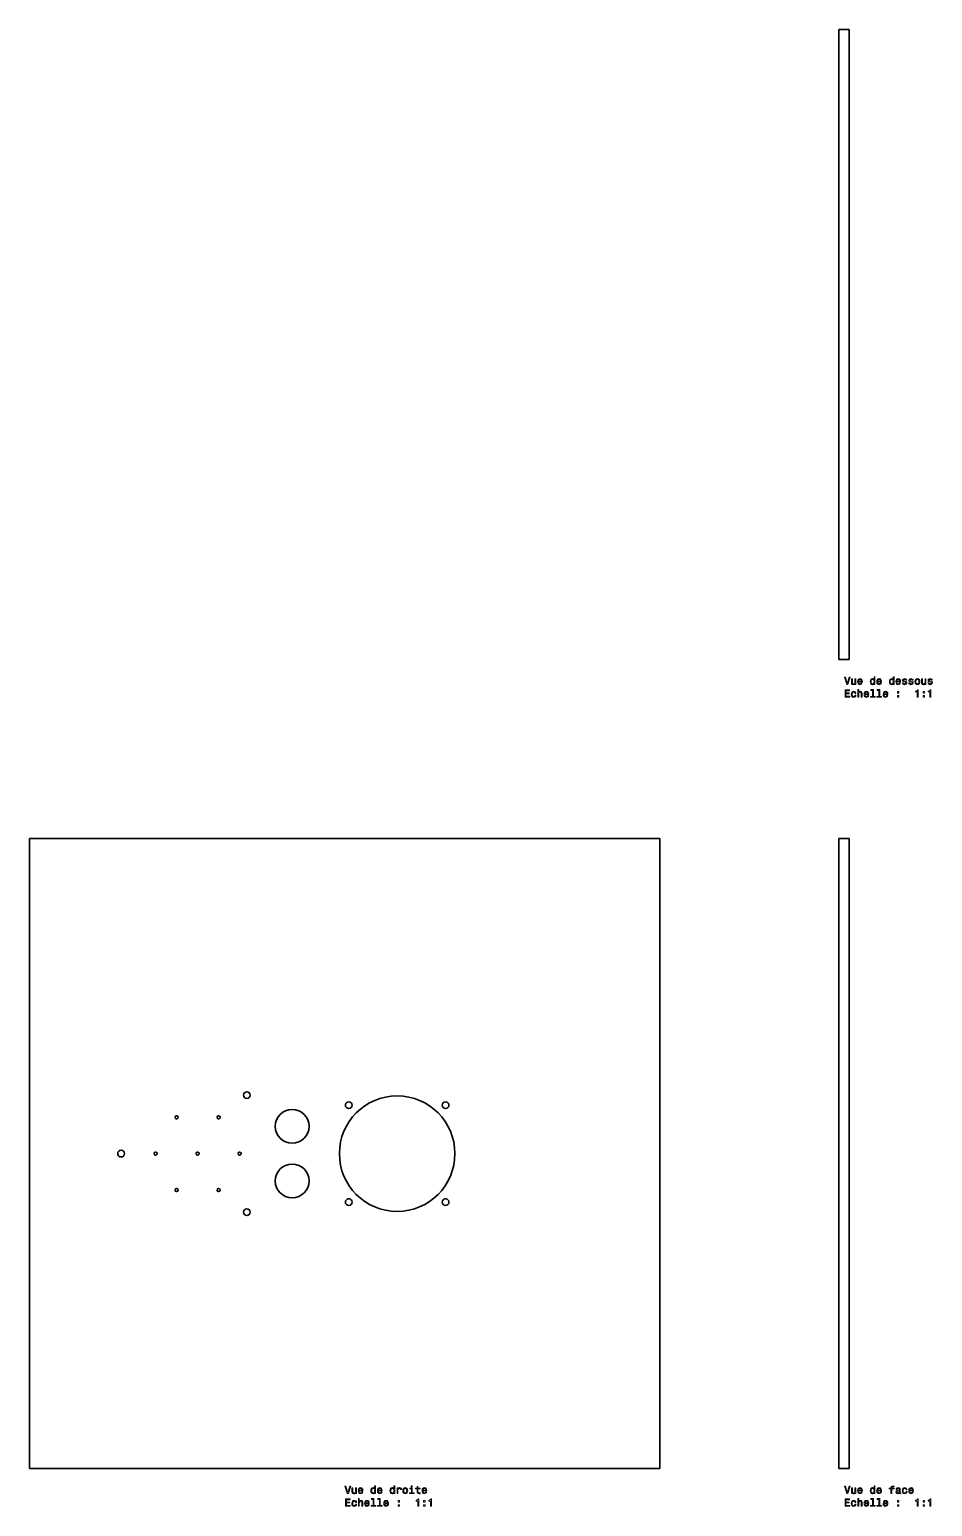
# Model space of a CAD drawing. Extents: x 207 to 637, y 253 to 956.
import ezdxf

# ---------------------------------------------------------------- set-up
doc = ezdxf.new("R2010")
doc.units = 0

msp = doc.modelspace()

# ---------------------------------------------------------------- linework, layer by layer
at = {"color": 7, "lineweight": 35}
for p, q in [((592, 955.74), (592, 655.74)), ((597, 955.74), (597, 655.74)), ((506.76, 570.5), (206.76, 570.5)), ((206.76, 270.5), (206.76, 570.5)), ((506.76, 570.5), (506.76, 270.5)), ((592, 270.5), (592, 570.5)), ((597, 270.5), (597, 570.5)), ((206.76, 270.5), (506.76, 270.5))]:
    msp.add_line(p, q, dxfattribs=at)
at = {"color": 7, "lineweight": 35, "ltscale": 0.125}
for p, q in [((592, 955.74), (597, 955.74)), ((592, 655.74), (597, 655.74)), ((592, 570.5), (597, 570.5)), ((592, 270.5), (597, 270.5))]:
    msp.add_line(p, q, dxfattribs=at)
at = {"color": 7, "lineweight": 13}
for points in [[(596.9, 647.39), (596.02, 644.41), (595.12, 647.39), (594.64, 647.39), (595.77, 643.88), (596.27, 643.88), (597.37, 647.39)], [(608.78, 644.3), (608.78, 643.88), (609.23, 643.88), (609.23, 647.5), (608.79, 647.5), (608.79, 646.18), (608.45, 646.56), (608.24, 646.65), (608.01, 646.69), (607.58, 646.59), (607.24, 646.3), (607.03, 645.85), (606.95, 645.24), (607.03, 644.63), (607.24, 644.17), (607.58, 643.88), (608.01, 643.79), (608.24, 643.82), (608.45, 643.91)], [(617.89, 644.3), (617.89, 643.88), (618.33, 643.88), (618.33, 647.5), (617.9, 647.5), (617.9, 646.18), (617.56, 646.56), (617.35, 646.65), (617.11, 646.69), (616.69, 646.59), (616.35, 646.3), (616.14, 645.85), (616.06, 645.24), (616.14, 644.63), (616.35, 644.17), (616.69, 643.88), (617.11, 643.79), (617.35, 643.82), (617.56, 643.91)], [(594.96, 637.84), (597.18, 637.84), (597.18, 638.26), (595.42, 638.26), (595.42, 639.45), (596.99, 639.45), (596.99, 639.86), (595.42, 639.86), (595.42, 640.91), (597.14, 640.91), (597.14, 641.34), (594.96, 641.34)], [(599.73, 639.65), (600.17, 639.65), (600.08, 640.05), (599.87, 640.37), (599.53, 640.56), (599.09, 640.64), (598.61, 640.54), (598.24, 640.26), (598.01, 639.8), (597.92, 639.18), (598, 638.57), (598.23, 638.12), (598.59, 637.84), (599.07, 637.74), (599.51, 637.82), (599.85, 638.03), (600.08, 638.36), (600.18, 638.8), (599.76, 638.8), (599.68, 638.52), (599.54, 638.31), (599.34, 638.18), (599.09, 638.14), (598.78, 638.2), (598.56, 638.41), (598.42, 638.73), (598.38, 639.2), (598.42, 639.65), (598.56, 639.98), (598.79, 640.18), (599.09, 640.25), (599.35, 640.21), (599.55, 640.09), (599.68, 639.9)], [(600.1, 646.59), (599.65, 646.59), (599.65, 645.03), (599.6, 644.67), (599.46, 644.4), (599.23, 644.24), (598.93, 644.19), (598.7, 644.23), (598.54, 644.35), (598.46, 644.56), (598.44, 644.85), (598.44, 646.59), (597.99, 646.59), (597.99, 644.81), (598.01, 644.45), (598.11, 644.16), (598.4, 643.88), (598.87, 643.79), (599.12, 643.82), (599.34, 643.91), (599.52, 644.07), (599.67, 644.3), (599.67, 643.88), (600.1, 643.88)], [(601.43, 645.11), (603.21, 645.11), (603.21, 645.32), (603.13, 645.9), (602.91, 646.33), (602.56, 646.59), (602.09, 646.69), (601.63, 646.59), (601.28, 646.3), (601.05, 645.85), (600.97, 645.24), (601.05, 644.62), (601.27, 644.17), (601.62, 643.88), (602.07, 643.79), (602.47, 643.85), (602.79, 644.02), (603.03, 644.3), (603.16, 644.66), (602.73, 644.66), (602.63, 644.46), (602.5, 644.31), (602.13, 644.19), (601.84, 644.24), (601.63, 644.42), (601.48, 644.71), (601.43, 645.09)], [(601.05, 637.84), (601.49, 637.84), (601.49, 639.4), (601.54, 639.76), (601.68, 640.02), (601.91, 640.18), (602.21, 640.24), (602.45, 640.19), (602.6, 640.06), (602.68, 639.83), (602.71, 639.53), (602.71, 637.84), (603.15, 637.84), (603.15, 639.62), (603.13, 639.97), (603.04, 640.27), (602.74, 640.54), (602.28, 640.64), (602.02, 640.61), (601.81, 640.51), (601.63, 640.36), (601.49, 640.15), (601.49, 641.46), (601.05, 641.46)], [(601.43, 645.48), (601.49, 645.83), (601.63, 646.09), (601.83, 646.24), (602.11, 646.3), (602.37, 646.24), (602.58, 646.09), (602.71, 645.83), (602.75, 645.48)], [(604.47, 639.06), (606.25, 639.06), (606.25, 639.27), (606.17, 639.85), (605.95, 640.28), (605.6, 640.54), (605.13, 640.64), (604.67, 640.54), (604.31, 640.26), (604.09, 639.8), (604.01, 639.19), (604.08, 638.57), (604.31, 638.12), (604.66, 637.84), (605.11, 637.74), (605.5, 637.81), (605.83, 637.98), (606.06, 638.25), (606.2, 638.61), (605.76, 638.61), (605.67, 638.41), (605.54, 638.26), (605.17, 638.14), (604.88, 638.19), (604.66, 638.37), (604.52, 638.66), (604.47, 639.05)], [(604.47, 639.44), (604.53, 639.78), (604.66, 640.04), (604.87, 640.2), (605.14, 640.25), (605.41, 640.2), (605.62, 640.04), (605.74, 639.78), (605.79, 639.44)], [(608, 641.08), (608, 638.21), (607.09, 638.21), (607.09, 637.84), (609.35, 637.84), (609.35, 638.21), (608.44, 638.21), (608.44, 641.46), (607.3, 641.46), (607.3, 641.08)], [(608.08, 646.29), (608.37, 646.22), (608.6, 646.02), (608.73, 645.69), (608.78, 645.24), (608.73, 644.78), (608.6, 644.45), (608.37, 644.25), (608.08, 644.19), (607.8, 644.25), (607.59, 644.45), (607.45, 644.79), (607.41, 645.24), (607.45, 645.69), (607.59, 646.02), (607.8, 646.22)], [(610.54, 645.11), (612.32, 645.11), (612.32, 645.32), (612.24, 645.9), (612.02, 646.33), (611.67, 646.59), (611.2, 646.69), (610.74, 646.59), (610.39, 646.3), (610.16, 645.85), (610.08, 645.24), (610.15, 644.62), (610.38, 644.17), (610.73, 643.88), (611.18, 643.79), (611.58, 643.85), (611.9, 644.02), (612.14, 644.3), (612.27, 644.66), (611.83, 644.66), (611.74, 644.46), (611.61, 644.31), (611.24, 644.19), (610.95, 644.24), (610.73, 644.42), (610.59, 644.71), (610.54, 645.09)], [(611.04, 641.08), (611.04, 638.21), (610.12, 638.21), (610.12, 637.84), (612.39, 637.84), (612.39, 638.21), (611.48, 638.21), (611.48, 641.46), (610.34, 641.46), (610.34, 641.08)], [(610.54, 645.48), (610.6, 645.83), (610.73, 646.09), (610.94, 646.24), (611.21, 646.3), (611.48, 646.24), (611.69, 646.09), (611.81, 645.83), (611.86, 645.48)], [(613.58, 639.06), (615.35, 639.06), (615.36, 639.27), (615.28, 639.85), (615.06, 640.28), (614.7, 640.54), (614.23, 640.64), (613.78, 640.54), (613.42, 640.26), (613.2, 639.8), (613.11, 639.19), (613.19, 638.57), (613.42, 638.12), (613.77, 637.84), (614.22, 637.74), (614.61, 637.81), (614.94, 637.98), (615.17, 638.25), (615.31, 638.61), (614.87, 638.61), (614.78, 638.41), (614.65, 638.26), (614.27, 638.14), (613.99, 638.19), (613.77, 638.37), (613.63, 638.66), (613.58, 639.05)], [(613.58, 639.44), (613.63, 639.78), (613.77, 640.04), (613.98, 640.2), (614.25, 640.25), (614.52, 640.2), (614.72, 640.04), (614.85, 639.78), (614.89, 639.44)], [(617.19, 646.29), (617.48, 646.22), (617.7, 646.02), (617.84, 645.69), (617.89, 645.24), (617.84, 644.78), (617.7, 644.45), (617.48, 644.25), (617.19, 644.19), (616.91, 644.25), (616.7, 644.45), (616.56, 644.79), (616.51, 645.24), (616.56, 645.69), (616.7, 646.02), (616.91, 646.22)], [(619.65, 645.11), (621.43, 645.11), (621.43, 645.32), (621.35, 645.9), (621.13, 646.33), (620.78, 646.59), (620.31, 646.69), (619.85, 646.59), (619.49, 646.3), (619.27, 645.85), (619.19, 645.24), (619.26, 644.62), (619.49, 644.17), (619.84, 643.88), (620.29, 643.79), (620.68, 643.85), (621.01, 644.02), (621.24, 644.3), (621.38, 644.66), (620.94, 644.66), (620.85, 644.46), (620.72, 644.31), (620.35, 644.19), (620.06, 644.24), (619.84, 644.42), (619.7, 644.71), (619.65, 645.09)], [(619.65, 645.48), (619.71, 645.83), (619.84, 646.09), (620.05, 646.24), (620.32, 646.3), (620.59, 646.24), (620.8, 646.09), (620.92, 645.83), (620.97, 645.48)], [(619.96, 639.79), (620.65, 639.79), (620.65, 640.54), (619.96, 640.54)], [(623.62, 645.46), (623.2, 645.56), (622.88, 645.68), (622.77, 645.92), (622.8, 646.08), (622.91, 646.2), (623.08, 646.28), (623.33, 646.31), (623.56, 646.28), (623.75, 646.19), (623.87, 646.05), (623.92, 645.87), (624.36, 645.87), (624.36, 645.88), (624.28, 646.21), (624.07, 646.47), (623.75, 646.63), (623.33, 646.69), (622.9, 646.63), (622.59, 646.46), (622.39, 646.21), (622.33, 645.9), (622.37, 645.6), (622.52, 645.39), (622.75, 645.23), (623.09, 645.13), (623.58, 645.01), (623.88, 644.88), (623.96, 644.78), (623.99, 644.63), (623.95, 644.44), (623.83, 644.3), (623.63, 644.21), (623.37, 644.18), (623.09, 644.21), (622.89, 644.32), (622.75, 644.49), (622.7, 644.73), (622.27, 644.73), (622.34, 644.32), (622.55, 644.03), (622.87, 643.85), (623.33, 643.79), (623.8, 643.85), (624.15, 644.03), (624.36, 644.31), (624.44, 644.68), (624.38, 645), (624.22, 645.21), (623.97, 645.36)], [(626.66, 645.46), (626.23, 645.56), (625.91, 645.68), (625.81, 645.92), (625.84, 646.08), (625.94, 646.2), (626.12, 646.28), (626.36, 646.31), (626.6, 646.28), (626.79, 646.19), (626.91, 646.05), (626.96, 645.87), (627.39, 645.87), (627.39, 645.88), (627.32, 646.21), (627.11, 646.47), (626.79, 646.63), (626.36, 646.69), (625.93, 646.63), (625.62, 646.46), (625.43, 646.21), (625.36, 645.9), (625.41, 645.6), (625.55, 645.39), (625.78, 645.23), (626.12, 645.13), (626.62, 645.01), (626.92, 644.88), (627, 644.78), (627.03, 644.63), (626.98, 644.44), (626.86, 644.3), (626.67, 644.21), (626.4, 644.18), (626.13, 644.21), (625.92, 644.32), (625.79, 644.49), (625.73, 644.73), (625.3, 644.73), (625.37, 644.32), (625.58, 644.03), (625.91, 643.85), (626.36, 643.79), (626.84, 643.85), (627.19, 644.03), (627.4, 644.31), (627.47, 644.68), (627.42, 645), (627.26, 645.21), (627, 645.36)], [(628.24, 645.23), (628.32, 644.62), (628.55, 644.17), (628.92, 643.88), (629.41, 643.79), (629.9, 643.88), (630.27, 644.16), (630.5, 644.61), (630.59, 645.23), (630.5, 645.85), (630.27, 646.31), (629.9, 646.59), (629.41, 646.69), (628.92, 646.59), (628.55, 646.3), (628.32, 645.85)], [(629.32, 637.84), (629.78, 637.84), (629.78, 641.36), (629.44, 641.36), (629.35, 641.05), (629.17, 640.85), (628.89, 640.73), (628.51, 640.69), (628.51, 640.33), (629.32, 640.33)], [(628.69, 645.24), (628.74, 645.69), (628.88, 646.02), (629.11, 646.22), (629.41, 646.29), (629.72, 646.22), (629.94, 646.03), (630.09, 645.69), (630.14, 645.24), (630.09, 644.78), (629.94, 644.45), (629.72, 644.25), (629.41, 644.18), (629.11, 644.25), (628.88, 644.45), (628.74, 644.78)], [(633.49, 646.59), (633.05, 646.59), (633.05, 645.03), (633, 644.67), (632.85, 644.4), (632.63, 644.24), (632.33, 644.19), (632.09, 644.23), (631.94, 644.35), (631.86, 644.56), (631.84, 644.85), (631.84, 646.59), (631.39, 646.59), (631.39, 644.81), (631.41, 644.45), (631.5, 644.16), (631.79, 643.88), (632.26, 643.79), (632.52, 643.82), (632.73, 643.91), (632.92, 644.07), (633.07, 644.3), (633.07, 643.88), (633.49, 643.88)], [(632.1, 639.79), (632.8, 639.79), (632.8, 640.54), (632.1, 640.54)], [(635.77, 645.46), (635.34, 645.56), (635.02, 645.68), (634.92, 645.92), (634.95, 646.08), (635.05, 646.2), (635.22, 646.28), (635.47, 646.31), (635.71, 646.28), (635.89, 646.19), (636.02, 646.05), (636.07, 645.87), (636.5, 645.87), (636.5, 645.88), (636.42, 646.21), (636.22, 646.47), (635.89, 646.63), (635.47, 646.69), (635.04, 646.63), (634.73, 646.46), (634.53, 646.21), (634.47, 645.9), (634.52, 645.6), (634.66, 645.39), (634.89, 645.23), (635.23, 645.13), (635.72, 645.01), (636.03, 644.88), (636.11, 644.78), (636.14, 644.63), (636.09, 644.44), (635.97, 644.3), (635.77, 644.21), (635.51, 644.18), (635.23, 644.21), (635.03, 644.32), (634.9, 644.49), (634.84, 644.73), (634.41, 644.73), (634.48, 644.32), (634.69, 644.03), (635.02, 643.85), (635.47, 643.79), (635.95, 643.85), (636.29, 644.03), (636.51, 644.31), (636.58, 644.68), (636.53, 645), (636.37, 645.21), (636.11, 645.36)], [(635.4, 637.84), (635.85, 637.84), (635.85, 641.36), (635.51, 641.36), (635.42, 641.05), (635.24, 640.85), (634.96, 640.73), (634.58, 640.69), (634.58, 640.33), (635.4, 640.33)], [(619.96, 637.84), (620.65, 637.84), (620.65, 638.59), (619.96, 638.59)], [(632.1, 637.84), (632.8, 637.84), (632.8, 638.59), (632.1, 638.59)], [(359.16, 262.15), (358.28, 259.17), (357.38, 262.15), (356.9, 262.15), (358.03, 258.64), (358.53, 258.64), (359.63, 262.15)], [(362.36, 261.35), (361.91, 261.35), (361.91, 259.79), (361.86, 259.43), (361.72, 259.16), (361.49, 259), (361.19, 258.95), (360.96, 258.99), (360.8, 259.11), (360.72, 259.32), (360.7, 259.61), (360.7, 261.35), (360.25, 261.35), (360.25, 259.57), (360.27, 259.21), (360.37, 258.92), (360.66, 258.64), (361.13, 258.55), (361.38, 258.58), (361.6, 258.67), (361.78, 258.83), (361.93, 259.06), (361.93, 258.64), (362.36, 258.64)], [(363.69, 259.87), (365.47, 259.87), (365.47, 260.08), (365.39, 260.66), (365.17, 261.09), (364.82, 261.35), (364.35, 261.45), (363.89, 261.35), (363.54, 261.06), (363.31, 260.61), (363.23, 260), (363.31, 259.38), (363.53, 258.93), (363.88, 258.64), (364.33, 258.55), (364.73, 258.61), (365.05, 258.78), (365.29, 259.06), (365.42, 259.42), (364.99, 259.42), (364.89, 259.22), (364.76, 259.07), (364.39, 258.95), (364.1, 259), (363.89, 259.18), (363.74, 259.47), (363.69, 259.85)], [(363.69, 260.24), (363.75, 260.59), (363.89, 260.85), (364.09, 261), (364.37, 261.06), (364.63, 261), (364.84, 260.85), (364.97, 260.59), (365.01, 260.24)], [(371.04, 259.06), (371.04, 258.64), (371.49, 258.64), (371.49, 262.26), (371.05, 262.26), (371.05, 260.94), (370.71, 261.32), (370.5, 261.41), (370.27, 261.45), (369.84, 261.35), (369.5, 261.06), (369.29, 260.61), (369.21, 260), (369.29, 259.39), (369.5, 258.93), (369.84, 258.64), (370.27, 258.55), (370.5, 258.58), (370.71, 258.67)], [(370.34, 261.05), (370.63, 260.98), (370.86, 260.78), (370.99, 260.45), (371.04, 260), (370.99, 259.54), (370.86, 259.21), (370.63, 259.01), (370.34, 258.95), (370.06, 259.01), (369.85, 259.21), (369.71, 259.55), (369.67, 260), (369.71, 260.45), (369.85, 260.78), (370.06, 260.98)], [(372.8, 259.87), (374.58, 259.87), (374.58, 260.08), (374.5, 260.66), (374.28, 261.09), (373.93, 261.35), (373.46, 261.45), (373, 261.35), (372.65, 261.06), (372.42, 260.61), (372.34, 260), (372.41, 259.38), (372.64, 258.93), (372.99, 258.64), (373.44, 258.55), (373.84, 258.61), (374.16, 258.78), (374.4, 259.06), (374.53, 259.42), (374.09, 259.42), (374, 259.22), (373.87, 259.07), (373.5, 258.95), (373.21, 259), (372.99, 259.18), (372.85, 259.47), (372.8, 259.85)], [(372.8, 260.24), (372.86, 260.59), (372.99, 260.85), (373.2, 261), (373.47, 261.06), (373.74, 261), (373.95, 260.85), (374.07, 260.59), (374.12, 260.24)], [(380.15, 259.06), (380.15, 258.64), (380.59, 258.64), (380.59, 262.26), (380.16, 262.26), (380.16, 260.94), (379.82, 261.32), (379.61, 261.41), (379.37, 261.45), (378.95, 261.35), (378.61, 261.06), (378.4, 260.61), (378.32, 260), (378.4, 259.39), (378.61, 258.93), (378.95, 258.64), (379.37, 258.55), (379.61, 258.58), (379.82, 258.67)], [(379.45, 261.05), (379.74, 260.98), (379.96, 260.78), (380.1, 260.45), (380.15, 260), (380.1, 259.54), (379.96, 259.21), (379.74, 259.01), (379.45, 258.95), (379.17, 259.01), (378.96, 259.21), (378.82, 259.55), (378.77, 260), (378.82, 260.45), (378.96, 260.78), (379.17, 260.98)], [(381.69, 258.64), (382.13, 258.64), (382.13, 260.19), (382.18, 260.56), (382.31, 260.83), (382.54, 260.99), (382.83, 261.05), (383.06, 261.01), (383.22, 260.91), (383.32, 260.74), (383.36, 260.51), (383.81, 260.51), (383.75, 260.92), (383.58, 261.21), (383.3, 261.39), (382.92, 261.45), (382.67, 261.41), (382.45, 261.31), (382.25, 261.13), (382.09, 260.9), (382.09, 261.35), (381.69, 261.35)], [(384.43, 259.99), (384.51, 259.38), (384.74, 258.93), (385.11, 258.64), (385.6, 258.55), (386.09, 258.64), (386.46, 258.92), (386.69, 259.37), (386.78, 259.99), (386.69, 260.61), (386.46, 261.07), (386.09, 261.35), (385.6, 261.45), (385.11, 261.35), (384.74, 261.06), (384.51, 260.61)], [(384.88, 260), (384.93, 260.45), (385.07, 260.78), (385.29, 260.98), (385.6, 261.05), (385.9, 260.98), (386.13, 260.79), (386.27, 260.45), (386.32, 260), (386.27, 259.54), (386.13, 259.21), (385.9, 259.01), (385.6, 258.94), (385.29, 259.01), (385.07, 259.21), (384.93, 259.54)], [(388.95, 259.02), (388.95, 261.26), (387.81, 261.26), (387.81, 260.88), (388.51, 260.88), (388.51, 259.02), (387.6, 259.02), (387.6, 258.64), (389.87, 258.64), (389.87, 259.02)], [(388.97, 262.26), (388.5, 262.26), (388.5, 261.76), (388.97, 261.76)], [(391.23, 260.88), (391.23, 259.53), (391.26, 259.09), (391.4, 258.78), (391.68, 258.61), (392.16, 258.55), (392.68, 258.57), (392.68, 258.96), (392.3, 258.93), (391.95, 258.97), (391.77, 259.09), (391.68, 259.3), (391.67, 259.6), (391.67, 260.88), (392.68, 260.88), (392.68, 261.26), (391.67, 261.26), (391.67, 262.05), (391.23, 262.05), (391.23, 261.26), (390.46, 261.26), (390.46, 260.88)], [(394.05, 259.87), (395.83, 259.87), (395.83, 260.08), (395.75, 260.66), (395.53, 261.09), (395.18, 261.35), (394.71, 261.45), (394.25, 261.35), (393.9, 261.06), (393.67, 260.61), (393.59, 260), (393.67, 259.38), (393.89, 258.93), (394.24, 258.64), (394.7, 258.55), (395.09, 258.61), (395.41, 258.78), (395.65, 259.06), (395.78, 259.42), (395.35, 259.42), (395.25, 259.22), (395.12, 259.07), (394.75, 258.95), (394.46, 259), (394.25, 259.18), (394.11, 259.47), (394.05, 259.85)], [(394.05, 260.24), (394.11, 260.59), (394.25, 260.85), (394.45, 261), (394.73, 261.06), (394.99, 261), (395.2, 260.85), (395.33, 260.59), (395.37, 260.24)], [(596.9, 262.15), (596.02, 259.17), (595.12, 262.15), (594.64, 262.15), (595.77, 258.64), (596.27, 258.64), (597.37, 262.15)], [(600.1, 261.35), (599.65, 261.35), (599.65, 259.79), (599.6, 259.43), (599.46, 259.16), (599.23, 259), (598.93, 258.95), (598.7, 258.99), (598.54, 259.11), (598.46, 259.32), (598.44, 259.61), (598.44, 261.35), (597.99, 261.35), (597.99, 259.57), (598.01, 259.21), (598.11, 258.92), (598.4, 258.64), (598.87, 258.55), (599.12, 258.58), (599.34, 258.67), (599.52, 258.83), (599.67, 259.06), (599.67, 258.64), (600.1, 258.64)], [(601.43, 259.87), (603.21, 259.87), (603.21, 260.08), (603.13, 260.66), (602.91, 261.09), (602.56, 261.35), (602.09, 261.45), (601.63, 261.35), (601.28, 261.06), (601.05, 260.61), (600.97, 260), (601.05, 259.38), (601.27, 258.93), (601.62, 258.64), (602.07, 258.55), (602.47, 258.61), (602.79, 258.78), (603.03, 259.06), (603.16, 259.42), (602.73, 259.42), (602.63, 259.22), (602.5, 259.07), (602.13, 258.95), (601.84, 259), (601.63, 259.18), (601.48, 259.47), (601.43, 259.85)], [(601.43, 260.24), (601.49, 260.59), (601.63, 260.85), (601.83, 261), (602.11, 261.06), (602.37, 261), (602.58, 260.85), (602.71, 260.59), (602.75, 260.24)], [(608.78, 259.06), (608.78, 258.64), (609.23, 258.64), (609.23, 262.26), (608.79, 262.26), (608.79, 260.94), (608.45, 261.32), (608.24, 261.41), (608.01, 261.45), (607.58, 261.35), (607.24, 261.06), (607.03, 260.61), (606.95, 260), (607.03, 259.39), (607.24, 258.93), (607.58, 258.64), (608.01, 258.55), (608.24, 258.58), (608.45, 258.67)], [(608.08, 261.05), (608.37, 260.98), (608.6, 260.78), (608.73, 260.45), (608.78, 260), (608.73, 259.54), (608.6, 259.21), (608.37, 259.01), (608.08, 258.95), (607.8, 259.01), (607.59, 259.21), (607.45, 259.55), (607.41, 260), (607.45, 260.45), (607.59, 260.78), (607.8, 260.98)], [(610.54, 259.87), (612.32, 259.87), (612.32, 260.08), (612.24, 260.66), (612.02, 261.09), (611.67, 261.35), (611.2, 261.45), (610.74, 261.35), (610.39, 261.06), (610.16, 260.61), (610.08, 260), (610.15, 259.38), (610.38, 258.93), (610.73, 258.64), (611.18, 258.55), (611.58, 258.61), (611.9, 258.78), (612.14, 259.06), (612.27, 259.42), (611.83, 259.42), (611.74, 259.22), (611.61, 259.07), (611.24, 258.95), (610.95, 259), (610.73, 259.18), (610.59, 259.47), (610.54, 259.85)], [(610.54, 260.24), (610.6, 260.59), (610.73, 260.85), (610.94, 261), (611.21, 261.06), (611.48, 261), (611.69, 260.85), (611.81, 260.59), (611.86, 260.24)], [(616.84, 260.88), (616.84, 258.64), (617.29, 258.64), (617.29, 260.88), (618.29, 260.88), (618.29, 261.26), (617.29, 261.26), (617.29, 261.43), (617.32, 261.63), (617.44, 261.77), (617.63, 261.85), (617.92, 261.88), (618.29, 261.86), (618.29, 262.24), (617.81, 262.26), (617.38, 262.22), (617.08, 262.08), (616.9, 261.85), (616.84, 261.51), (616.84, 261.26), (616.03, 261.26), (616.03, 260.88)], [(620.87, 259), (620.87, 258.98), (620.9, 258.81), (620.97, 258.69), (621.29, 258.59), (621.54, 258.63), (621.54, 258.98), (621.43, 258.96), (621.29, 259.03), (621.26, 259.23), (621.26, 260.63), (621.2, 260.99), (621.03, 261.24), (620.72, 261.39), (620.29, 261.45), (619.86, 261.39), (619.55, 261.22), (619.35, 260.95), (619.29, 260.6), (619.29, 260.56), (619.69, 260.56), (619.72, 260.78), (619.83, 260.93), (620.01, 261.02), (620.27, 261.05), (620.52, 261.03), (620.69, 260.95), (620.8, 260.82), (620.84, 260.64), (620.82, 260.43), (620.73, 260.32), (620.53, 260.27), (620.15, 260.23), (619.72, 260.14), (619.41, 259.98), (619.23, 259.73), (619.18, 259.35), (619.23, 259.02), (619.38, 258.77), (619.64, 258.62), (619.98, 258.56), (620.45, 258.67)], [(624.02, 260.45), (624.46, 260.45), (624.37, 260.86), (624.15, 261.18), (623.82, 261.37), (623.38, 261.45), (622.89, 261.35), (622.53, 261.06), (622.29, 260.61), (622.21, 259.99), (622.29, 259.38), (622.52, 258.93), (622.87, 258.64), (623.36, 258.55), (623.8, 258.62), (624.13, 258.84), (624.37, 259.17), (624.47, 259.61), (624.04, 259.61), (623.97, 259.33), (623.83, 259.12), (623.62, 258.99), (623.38, 258.95), (623.07, 259.01), (622.85, 259.21), (622.71, 259.54), (622.67, 260.01), (622.71, 260.46), (622.85, 260.79), (623.08, 260.99), (623.38, 261.06), (623.64, 261.01), (623.84, 260.9), (623.97, 260.71)], [(625.72, 259.87), (627.5, 259.87), (627.5, 260.08), (627.42, 260.66), (627.2, 261.09), (626.85, 261.35), (626.38, 261.45), (625.92, 261.35), (625.57, 261.06), (625.34, 260.61), (625.26, 260), (625.33, 259.38), (625.56, 258.93), (625.91, 258.64), (626.36, 258.55), (626.76, 258.61), (627.08, 258.78), (627.32, 259.06), (627.45, 259.42), (627.01, 259.42), (626.92, 259.22), (626.79, 259.07), (626.42, 258.95), (626.13, 259), (625.91, 259.18), (625.77, 259.47), (625.72, 259.85)], [(625.72, 260.24), (625.78, 260.59), (625.91, 260.85), (626.12, 261), (626.39, 261.06), (626.66, 261), (626.87, 260.85), (626.99, 260.59), (627.04, 260.24)], [(357.22, 252.6), (359.44, 252.6), (359.44, 253.02), (357.68, 253.02), (357.68, 254.21), (359.25, 254.21), (359.25, 254.62), (357.68, 254.62), (357.68, 255.67), (359.4, 255.67), (359.4, 256.1), (357.22, 256.1)], [(361.99, 254.41), (362.43, 254.41), (362.34, 254.81), (362.13, 255.13), (361.79, 255.32), (361.35, 255.4), (360.87, 255.3), (360.5, 255.02), (360.27, 254.56), (360.18, 253.94), (360.26, 253.33), (360.49, 252.88), (360.85, 252.6), (361.33, 252.5), (361.77, 252.58), (362.11, 252.79), (362.34, 253.12), (362.44, 253.56), (362.02, 253.56), (361.94, 253.28), (361.8, 253.07), (361.6, 252.94), (361.35, 252.9), (361.04, 252.96), (360.82, 253.17), (360.68, 253.49), (360.64, 253.96), (360.68, 254.41), (360.82, 254.74), (361.05, 254.94), (361.35, 255.01), (361.61, 254.97), (361.81, 254.85), (361.94, 254.66)], [(363.31, 252.6), (363.75, 252.6), (363.75, 254.16), (363.8, 254.52), (363.94, 254.78), (364.17, 254.94), (364.47, 255), (364.71, 254.95), (364.86, 254.82), (364.94, 254.59), (364.97, 254.29), (364.97, 252.6), (365.41, 252.6), (365.41, 254.38), (365.39, 254.73), (365.3, 255.03), (365, 255.3), (364.54, 255.4), (364.28, 255.37), (364.07, 255.27), (363.89, 255.12), (363.75, 254.91), (363.75, 256.22), (363.31, 256.22)], [(366.73, 253.82), (368.51, 253.82), (368.51, 254.03), (368.43, 254.61), (368.21, 255.04), (367.86, 255.3), (367.39, 255.4), (366.93, 255.3), (366.57, 255.02), (366.35, 254.56), (366.27, 253.95), (366.34, 253.33), (366.57, 252.88), (366.92, 252.6), (367.37, 252.5), (367.76, 252.57), (368.09, 252.74), (368.32, 253.01), (368.46, 253.37), (368.02, 253.37), (367.93, 253.17), (367.8, 253.02), (367.43, 252.9), (367.14, 252.95), (366.92, 253.13), (366.78, 253.42), (366.73, 253.81)], [(366.73, 254.2), (366.79, 254.54), (366.92, 254.8), (367.13, 254.96), (367.4, 255.01), (367.67, 254.96), (367.88, 254.8), (368, 254.54), (368.05, 254.2)], [(370.26, 255.84), (370.26, 252.97), (369.35, 252.97), (369.35, 252.6), (371.61, 252.6), (371.61, 252.97), (370.7, 252.97), (370.7, 256.22), (369.56, 256.22), (369.56, 255.84)], [(373.3, 255.84), (373.3, 252.97), (372.38, 252.97), (372.38, 252.6), (374.65, 252.6), (374.65, 252.97), (373.74, 252.97), (373.74, 256.22), (372.6, 256.22), (372.6, 255.84)], [(375.84, 253.82), (377.61, 253.82), (377.62, 254.03), (377.54, 254.61), (377.32, 255.04), (376.96, 255.3), (376.49, 255.4), (376.04, 255.3), (375.68, 255.02), (375.46, 254.56), (375.37, 253.95), (375.45, 253.33), (375.68, 252.88), (376.03, 252.6), (376.48, 252.5), (376.87, 252.57), (377.2, 252.74), (377.43, 253.01), (377.57, 253.37), (377.13, 253.37), (377.04, 253.17), (376.91, 253.02), (376.53, 252.9), (376.25, 252.95), (376.03, 253.13), (375.89, 253.42), (375.84, 253.81)], [(375.84, 254.2), (375.89, 254.54), (376.03, 254.8), (376.24, 254.96), (376.51, 255.01), (376.78, 254.96), (376.98, 254.8), (377.11, 254.54), (377.15, 254.2)], [(382.22, 254.55), (382.91, 254.55), (382.91, 255.3), (382.22, 255.3)], [(382.22, 252.6), (382.91, 252.6), (382.91, 253.35), (382.22, 253.35)], [(391.58, 252.6), (392.04, 252.6), (392.04, 256.12), (391.7, 256.12), (391.61, 255.81), (391.43, 255.61), (391.15, 255.49), (390.77, 255.45), (390.77, 255.09), (391.58, 255.09)], [(394.36, 254.55), (395.06, 254.55), (395.06, 255.3), (394.36, 255.3)], [(394.36, 252.6), (395.06, 252.6), (395.06, 253.35), (394.36, 253.35)], [(397.66, 252.6), (398.11, 252.6), (398.11, 256.12), (397.77, 256.12), (397.68, 255.81), (397.5, 255.61), (397.22, 255.49), (396.84, 255.45), (396.84, 255.09), (397.66, 255.09)], [(594.96, 252.6), (597.18, 252.6), (597.18, 253.02), (595.42, 253.02), (595.42, 254.21), (596.99, 254.21), (596.99, 254.62), (595.42, 254.62), (595.42, 255.67), (597.14, 255.67), (597.14, 256.1), (594.96, 256.1)], [(599.73, 254.41), (600.17, 254.41), (600.08, 254.81), (599.87, 255.13), (599.53, 255.32), (599.09, 255.4), (598.61, 255.3), (598.24, 255.02), (598.01, 254.56), (597.92, 253.94), (598, 253.33), (598.23, 252.88), (598.59, 252.6), (599.07, 252.5), (599.51, 252.58), (599.85, 252.79), (600.08, 253.12), (600.18, 253.56), (599.76, 253.56), (599.68, 253.28), (599.54, 253.07), (599.34, 252.94), (599.09, 252.9), (598.78, 252.96), (598.56, 253.17), (598.42, 253.49), (598.38, 253.96), (598.42, 254.41), (598.56, 254.74), (598.79, 254.94), (599.09, 255.01), (599.35, 254.97), (599.55, 254.85), (599.68, 254.66)], [(601.05, 252.6), (601.49, 252.6), (601.49, 254.16), (601.54, 254.52), (601.68, 254.78), (601.91, 254.94), (602.21, 255), (602.45, 254.95), (602.6, 254.82), (602.68, 254.59), (602.71, 254.29), (602.71, 252.6), (603.15, 252.6), (603.15, 254.38), (603.13, 254.73), (603.04, 255.03), (602.74, 255.3), (602.28, 255.4), (602.02, 255.37), (601.81, 255.27), (601.63, 255.12), (601.49, 254.91), (601.49, 256.22), (601.05, 256.22)], [(604.47, 253.82), (606.25, 253.82), (606.25, 254.03), (606.17, 254.61), (605.95, 255.04), (605.6, 255.3), (605.13, 255.4), (604.67, 255.3), (604.31, 255.02), (604.09, 254.56), (604.01, 253.95), (604.08, 253.33), (604.31, 252.88), (604.66, 252.6), (605.11, 252.5), (605.5, 252.57), (605.83, 252.74), (606.06, 253.01), (606.2, 253.37), (605.76, 253.37), (605.67, 253.17), (605.54, 253.02), (605.17, 252.9), (604.88, 252.95), (604.66, 253.13), (604.52, 253.42), (604.47, 253.81)], [(604.47, 254.2), (604.53, 254.54), (604.66, 254.8), (604.87, 254.96), (605.14, 255.01), (605.41, 254.96), (605.62, 254.8), (605.74, 254.54), (605.79, 254.2)], [(608, 255.84), (608, 252.97), (607.09, 252.97), (607.09, 252.6), (609.35, 252.6), (609.35, 252.97), (608.44, 252.97), (608.44, 256.22), (607.3, 256.22), (607.3, 255.84)], [(611.04, 255.84), (611.04, 252.97), (610.12, 252.97), (610.12, 252.6), (612.39, 252.6), (612.39, 252.97), (611.48, 252.97), (611.48, 256.22), (610.34, 256.22), (610.34, 255.84)], [(613.58, 253.82), (615.35, 253.82), (615.36, 254.03), (615.28, 254.61), (615.06, 255.04), (614.7, 255.3), (614.23, 255.4), (613.78, 255.3), (613.42, 255.02), (613.2, 254.56), (613.11, 253.95), (613.19, 253.33), (613.42, 252.88), (613.77, 252.6), (614.22, 252.5), (614.61, 252.57), (614.94, 252.74), (615.17, 253.01), (615.31, 253.37), (614.87, 253.37), (614.78, 253.17), (614.65, 253.02), (614.27, 252.9), (613.99, 252.95), (613.77, 253.13), (613.63, 253.42), (613.58, 253.81)], [(613.58, 254.2), (613.63, 254.54), (613.77, 254.8), (613.98, 254.96), (614.25, 255.01), (614.52, 254.96), (614.72, 254.8), (614.85, 254.54), (614.89, 254.2)], [(620.82, 259.59), (620.76, 259.33), (620.6, 259.13), (620.36, 259), (620.06, 258.95), (619.87, 258.98), (619.73, 259.06), (619.65, 259.2), (619.62, 259.39), (619.64, 259.57), (619.72, 259.7), (620.04, 259.84), (620.45, 259.9), (620.82, 260.02)], [(619.96, 254.55), (620.65, 254.55), (620.65, 255.3), (619.96, 255.3)], [(619.96, 252.6), (620.65, 252.6), (620.65, 253.35), (619.96, 253.35)], [(629.32, 252.6), (629.78, 252.6), (629.78, 256.12), (629.44, 256.12), (629.35, 255.81), (629.17, 255.61), (628.89, 255.49), (628.51, 255.45), (628.51, 255.09), (629.32, 255.09)], [(632.1, 254.55), (632.8, 254.55), (632.8, 255.3), (632.1, 255.3)], [(632.1, 252.6), (632.8, 252.6), (632.8, 253.35), (632.1, 253.35)], [(635.4, 252.6), (635.85, 252.6), (635.85, 256.12), (635.51, 256.12), (635.42, 255.81), (635.24, 255.61), (634.96, 255.49), (634.58, 255.45), (634.58, 255.09), (635.4, 255.09)]]:
    msp.add_lwpolyline(points, close=True, dxfattribs=at)
at = {"color": 7, "lineweight": 35}
for centre, radius in [((310.22, 448.37), 1.6), ((381.76, 420.5), 27.5), ((358.71, 443.55), 1.6), ((404.81, 443.55), 1.6), ((276.76, 437.82), 0.75), ((296.76, 437.82), 0.75), ((331.76, 433.5), 8.05), ((250.33, 420.5), 1.6), ((266.76, 420.5), 0.75), ((286.76, 420.5), 0.75), ((306.76, 420.5), 0.75), ((331.76, 407.5), 8.05), ((276.76, 403.18), 0.75), ((296.76, 403.18), 0.75), ((310.22, 392.63), 1.6), ((358.71, 397.45), 1.6), ((404.81, 397.45), 1.6)]:
    msp.add_circle(centre, radius, dxfattribs=at)

doc.saveas('drawing.dxf')
